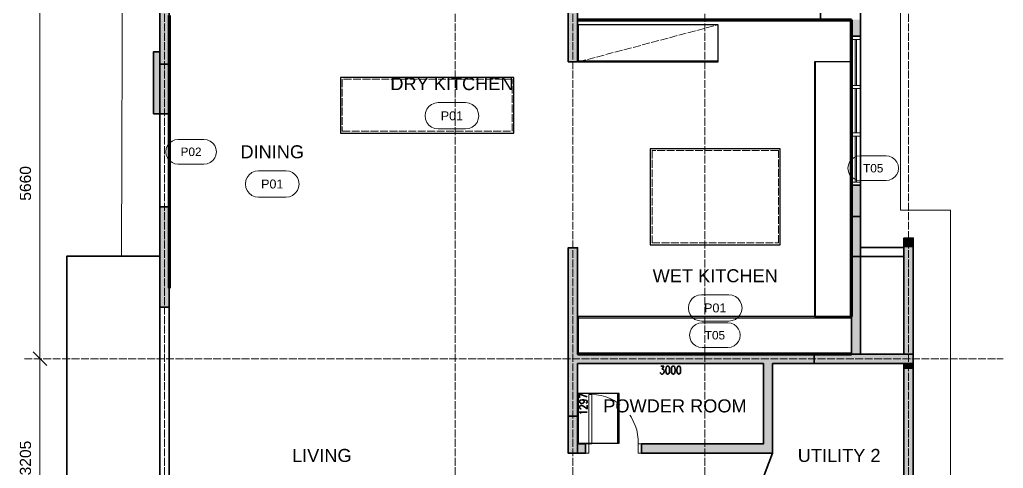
# Model space of a CAD drawing. Header units: millimetres. Extents: x 5 to 415, y 5 to 292.
# Drawn here: x 92.7 to 251.5, y 121.9 to 194.3 of the extents above; entities that cross this region are included whole.
import ezdxf
from ezdxf.enums import TextEntityAlignment as Align

# ---------------------------------------------------------------- set-up
doc = ezdxf.new("R2010")
doc.units = ezdxf.units.MM
doc.linetypes.add('DASHED', pattern=[1.524, 1.27, -0.254])
for name, color, linetype, lineweight in [('A-DOOR', 7, 'CONTINUOUS', 18), ('A-GRID', 8, 'DASHED', 13), ('A-WALL', 250, 'CONTINUOUS', 35), ('A-WALL-FILL', 250, 'CONTINUOUS', 0), ('A-WIND', 7, 'CONTINUOUS', 13), ('I-DIM', 5, 'CONTINUOUS', 13), ('I-FINISH', 6, 'CONTINUOUS', 50), ('I-JOIN', 6, 'CONTINUOUS', 25), ('I-JOIN-HIDDEN', 6, 'DASHED', 13), ('I-ROOM', 7, 'CONTINUOUS', 13), ('I-TAG', 5, 'CONTINUOUS', 13)]:
    doc.layers.add(name, color=color, linetype=linetype, lineweight=lineweight)
doc.styles.get("Standard").update_dxf_attribs({"font": 'arial.ttf'})

msp = doc.modelspace()

# ---------------------------------------------------------------- hatches: boundary and pattern name
at = {"layer": 'A-WALL-FILL', "true_color": 0x4d4d4d}
h = msp.add_hatch(color=7, dxfattribs=at)
h.dxf.hatch_style = 1
h.paths.add_polyline_path([(116.85, 200.17), (115.35, 200.17), (116.85, 189.13), (116.85, 200.17)])
h = msp.add_hatch(color=7, dxfattribs=at)
h.dxf.hatch_style = 1
h.paths.add_polyline_path([(115.35, 200.17), (116.85, 189.13), (115.35, 189.13), (115.35, 200.17)])
h = msp.add_hatch(color=7, dxfattribs=at)
h.dxf.hatch_style = 1
h.paths.add_polyline_path([(182.78, 198.53), (181.28, 198.53), (182.78, 187.53), (182.78, 198.53)])
h = msp.add_hatch(color=7, dxfattribs=at)
h.dxf.hatch_style = 1
h.paths.add_polyline_path([(181.28, 198.53), (182.78, 187.53), (181.28, 187.53), (181.28, 198.53)])
h = msp.add_hatch(color=7, dxfattribs=at)
h.dxf.hatch_style = 1
h.paths.add_polyline_path([(228.47, 194.33), (226.97, 194.33), (228.47, 191.63), (228.47, 194.33)])
h = msp.add_hatch(color=7, dxfattribs=at)
h.dxf.hatch_style = 1
h.paths.add_polyline_path([(226.97, 194.33), (228.47, 191.63), (226.97, 191.63), (226.97, 194.33)])
h = msp.add_hatch(color=7, dxfattribs=at)
h.dxf.hatch_style = 1
h.paths.add_polyline_path([(115.35, 189.13), (114.35, 189.13), (115.35, 179.13), (115.35, 189.13)])
h = msp.add_hatch(color=7, dxfattribs=at)
h.dxf.hatch_style = 1
h.paths.add_polyline_path([(114.35, 189.13), (115.35, 179.13), (114.35, 179.13), (114.35, 189.13)])
h = msp.add_hatch(color=7, dxfattribs=at)
h.dxf.hatch_style = 1
h.paths.add_polyline_path([(116.85, 189.13), (115.35, 189.13), (116.85, 179.13), (116.85, 189.13)])
h = msp.add_hatch(color=7, dxfattribs=at)
h.dxf.hatch_style = 1
h.paths.add_polyline_path([(115.35, 189.13), (116.85, 179.13), (115.35, 179.13), (115.35, 189.13)])
h = msp.add_hatch(color=7, dxfattribs=at)
h.dxf.hatch_style = 1
h.paths.add_polyline_path([(116.85, 179.13), (116.85, 187.13), (115.35, 179.13), (116.85, 179.13)])
h = msp.add_hatch(color=7, dxfattribs=at)
h.dxf.hatch_style = 1
h.paths.add_polyline_path([(116.85, 187.13), (115.35, 179.13), (115.35, 187.13), (116.85, 187.13)])
h = msp.add_hatch(color=7, dxfattribs=at)
h.dxf.hatch_style = 1
h.paths.add_polyline_path([(228.47, 167.62), (226.97, 167.62), (228.47, 162.58), (228.47, 167.62)])
h = msp.add_hatch(color=7, dxfattribs=at)
h.dxf.hatch_style = 1
h.paths.add_polyline_path([(226.97, 167.62), (228.47, 162.58), (226.97, 162.58), (226.97, 167.62)])
h = msp.add_hatch(color=7, dxfattribs=at)
h.dxf.hatch_style = 1
h.paths.add_polyline_path([(116.85, 164.12), (115.35, 164.12), (116.85, 147.92), (116.85, 164.12)])
h = msp.add_hatch(color=7, dxfattribs=at)
h.dxf.hatch_style = 1
h.paths.add_polyline_path([(115.35, 164.12), (116.85, 147.92), (115.35, 147.92), (115.35, 164.12)])
h = msp.add_hatch(color=7, dxfattribs=at)
h.dxf.hatch_style = 1
h.paths.add_polyline_path([(228.47, 162.58), (226.97, 162.58), (228.47, 156.08), (228.47, 162.58)])
h = msp.add_hatch(color=7, dxfattribs=at)
h.dxf.hatch_style = 1
h.paths.add_polyline_path([(226.97, 162.58), (228.47, 156.08), (226.97, 156.08), (226.97, 162.58)])
h = msp.add_hatch(color=7, dxfattribs=at)
h.dxf.hatch_style = 1
h.paths.add_polyline_path([(236.95, 159.08), (235.45, 159.08), (236.95, 157.58), (236.95, 159.08)])
h = msp.add_hatch(color=7, dxfattribs=at)
h.dxf.hatch_style = 1
h.paths.add_polyline_path([(235.45, 159.08), (236.95, 157.58), (235.45, 157.58), (235.45, 159.08)])
h = msp.add_hatch(color=7, dxfattribs=at)
h.dxf.hatch_style = 1
h.paths.add_polyline_path([(182.78, 157.52), (181.28, 157.52), (182.78, 151.82), (182.78, 157.52)])
h = msp.add_hatch(color=7, dxfattribs=at)
h.dxf.hatch_style = 1
h.paths.add_polyline_path([(181.28, 157.52), (182.78, 151.82), (181.28, 151.82), (181.28, 157.52)])
h = msp.add_hatch(color=7, dxfattribs=at)
h.dxf.hatch_style = 1
h.paths.add_polyline_path([(236.95, 157.58), (235.45, 157.58), (236.95, 140.32), (236.95, 157.58)])
h = msp.add_hatch(color=7, dxfattribs=at)
h.dxf.hatch_style = 1
h.paths.add_polyline_path([(235.45, 157.58), (236.95, 140.32), (235.45, 140.32), (235.45, 157.58)])
h = msp.add_hatch(color=7, dxfattribs=at)
h.dxf.hatch_style = 1
h.paths.add_polyline_path([(228.47, 156.08), (226.97, 156.08), (228.47, 140.32), (228.47, 156.08)])
h = msp.add_hatch(color=7, dxfattribs=at)
h.dxf.hatch_style = 1
h.paths.add_polyline_path([(226.97, 156.08), (228.47, 140.32), (226.97, 140.32), (226.97, 156.08)])
h = msp.add_hatch(color=7, dxfattribs=at)
h.dxf.hatch_style = 1
h.paths.add_polyline_path([(182.78, 151.82), (181.28, 151.82), (182.78, 140.3), (182.78, 151.82)])
h = msp.add_hatch(color=7, dxfattribs=at)
h.dxf.hatch_style = 1
h.paths.add_polyline_path([(181.28, 151.82), (182.78, 140.3), (181.28, 140.3), (181.28, 151.82)])
h = msp.add_hatch(color=7, dxfattribs=at)
h.dxf.hatch_style = 1
h.paths.add_polyline_path([(236.95, 140.3), (181.28, 140.3), (236.95, 138.82), (236.95, 140.3)])
h = msp.add_hatch(color=7, dxfattribs=at)
h.dxf.hatch_style = 1
h.paths.add_polyline_path([(181.28, 140.3), (236.95, 138.82), (181.28, 138.82), (181.28, 140.3)])
h = msp.add_hatch(color=7, dxfattribs=at)
h.dxf.hatch_style = 1
h.paths.add_polyline_path([(236.95, 140.32), (220.95, 140.32), (236.95, 138.82), (236.95, 140.32)])
h = msp.add_hatch(color=7, dxfattribs=at)
h.dxf.hatch_style = 1
h.paths.add_polyline_path([(220.95, 140.32), (236.95, 138.82), (220.95, 138.82), (220.95, 140.32)])
h = msp.add_hatch(color=7, dxfattribs=at)
h.dxf.hatch_style = 1
h.paths.add_polyline_path([(236.95, 140.32), (226.97, 140.32), (236.95, 140.3), (236.95, 140.32)])
h = msp.add_hatch(color=7, dxfattribs=at)
h.dxf.hatch_style = 1
h.paths.add_polyline_path([(226.97, 140.32), (236.95, 140.3), (226.97, 140.3), (226.97, 140.32)])
h = msp.add_hatch(color=7, dxfattribs=at)
h.dxf.hatch_style = 1
h.paths.add_polyline_path([(182.78, 138.82), (181.28, 138.82), (182.78, 125.86), (182.78, 138.82)])
h = msp.add_hatch(color=7, dxfattribs=at)
h.dxf.hatch_style = 1
h.paths.add_polyline_path([(181.28, 138.82), (182.78, 125.86), (181.28, 125.86), (181.28, 138.82)])
h = msp.add_hatch(color=7, dxfattribs=at)
h.dxf.hatch_style = 1
h.paths.add_polyline_path([(214.27, 138.82), (212.77, 138.82), (214.27, 125.86), (214.27, 138.82)])
h = msp.add_hatch(color=7, dxfattribs=at)
h.dxf.hatch_style = 1
h.paths.add_polyline_path([(212.77, 138.82), (214.27, 125.86), (212.77, 125.86), (212.77, 138.82)])
h = msp.add_hatch(color=7, dxfattribs=at)
h.dxf.hatch_style = 1
h.paths.add_polyline_path([(236.95, 138.82), (235.45, 138.82), (236.95, 138.06), (236.95, 138.82)])
h = msp.add_hatch(color=7, dxfattribs=at)
h.dxf.hatch_style = 1
h.paths.add_polyline_path([(235.45, 138.82), (236.95, 138.06), (235.45, 138.06), (235.45, 138.82)])
h = msp.add_hatch(color=7, dxfattribs=at)
h.dxf.hatch_style = 1
h.paths.add_polyline_path([(236.95, 138.06), (235.45, 138.06), (236.95, 111.39), (236.95, 138.06)])
h = msp.add_hatch(color=7, dxfattribs=at)
h.dxf.hatch_style = 1
h.paths.add_polyline_path([(235.45, 138.06), (236.95, 111.39), (235.45, 111.39), (235.45, 138.06)])
h = msp.add_hatch(color=7, dxfattribs=at)
h.dxf.hatch_style = 1
h.paths.add_polyline_path([(181.28, 124.36), (182.78, 124.36), (181.28, 130.36), (181.28, 124.36)])
h = msp.add_hatch(color=7, dxfattribs=at)
h.dxf.hatch_style = 1
h.paths.add_polyline_path([(182.78, 124.36), (181.28, 130.36), (182.78, 130.36), (182.78, 124.36)])
h = msp.add_hatch(color=7, dxfattribs=at)
h.dxf.hatch_style = 1
h.paths.add_polyline_path([(184.08, 125.86), (181.28, 125.86), (184.08, 124.36), (184.08, 125.86)])
h = msp.add_hatch(color=7, dxfattribs=at)
h.dxf.hatch_style = 1
h.paths.add_polyline_path([(181.28, 125.86), (184.08, 124.36), (181.28, 124.36), (181.28, 125.86)])
h = msp.add_hatch(color=7, dxfattribs=at)
h.dxf.hatch_style = 1
h.paths.add_polyline_path([(214.27, 125.86), (193.08, 125.86), (214.27, 124.36), (214.27, 125.86)])
h = msp.add_hatch(color=7, dxfattribs=at)
h.dxf.hatch_style = 1
h.paths.add_polyline_path([(193.08, 125.86), (214.27, 124.36), (193.08, 124.36), (193.08, 125.86)])

# ---------------------------------------------------------------- linework, layer by layer
at = {"layer": 'A-DOOR'}
for points in [[(228.47, 191.63), (228.47, 167.62), (226.97, 167.62), (226.97, 191.63), (228.47, 191.63)], [(228.47, 191.13), (228.47, 191.63), (226.97, 191.63), (226.97, 191.13), (228.47, 191.13)], [(227.61, 183.71), (227.61, 191.13)], [(227.81, 183.71), (227.81, 191.13)], [(228.47, 183.21), (228.47, 183.71), (226.97, 183.71), (226.97, 183.21), (228.47, 183.21)], [(227.61, 176.04), (227.61, 183.21)], [(227.81, 176.04), (227.81, 183.21)], [(228.47, 175.54), (228.47, 176.04), (226.97, 176.04), (226.97, 175.54), (228.47, 175.54)], [(227.61, 168.12), (227.61, 175.54)], [(227.81, 168.12), (227.81, 175.54)], [(228.47, 167.62), (228.47, 168.12), (226.97, 168.12), (226.97, 167.62), (228.47, 167.62)], [(184.58, 125.86), (185.08, 125.86), (185.08, 133.86), (184.58, 133.86), (184.58, 125.86)], [(189.6, 132.22), (189.34, 132.42), (188.7, 132.84), (188.02, 133.18), (187.32, 133.46), (186.58, 133.66), (185.84, 133.8), (185.08, 133.86)], [(192.58, 125.86), (192.56, 126.62), (192.48, 127.38), (192.32, 128.12), (192.1, 128.84), (191.78, 129.54), (191.42, 130.22), (191.24, 130.48)], [(184.08, 124.36), (184.58, 124.36), (184.58, 125.86), (184.08, 125.86), (184.08, 124.36)], [(192.58, 124.36), (193.08, 124.36), (193.08, 125.86), (192.58, 125.86), (192.58, 124.36)]]:
    msp.add_lwpolyline(points, dxfattribs=at)
at = {"layer": 'A-GRID'}
for p, q in [((116.1, 37), (116.1, 272)), ((163.04, 37), (163.04, 272)), ((182.04, 37), (182.04, 272)), ((203.34, 37), (203.34, 272)), ((236.2, 37), (236.2, 272)), ((93.5, 139.6), (251.5, 139.6))]:
    msp.add_line(p, q, dxfattribs=at)
at = {"layer": 'A-WALL'}
for points in [[(226.97, 209.73), (226.97, 199.63), (221.97, 199.63), (221.97, 195.83), (221.97, 194.33), (226.97, 194.33), (226.97, 191.63), (228.47, 191.63), (228.47, 209.73), (226.97, 209.73)], [(115.35, 179.13), (116.85, 179.13), (116.85, 200.17), (125.85, 200.17), (125.85, 203.67), (115.35, 203.67), (115.35, 179.13), (116.85, 179.13)], [(181.28, 195.43), (181.28, 187.53), (182.78, 187.53), (182.78, 194.33), (182.78, 196.93)], [(182.78, 189.33), (182.78, 194.33)], [(226.97, 191.63), (228.47, 191.63), (228.47, 167.62), (226.97, 167.62), (226.97, 191.63)], [(115.35, 179.13), (115.35, 189.13), (114.35, 189.13), (114.35, 179.13), (115.35, 179.13)], [(116.85, 187.13), (116.85, 179.13), (115.35, 179.13), (115.35, 187.13), (116.85, 187.13)], [(115.35, 164.12), (116.85, 164.12), (116.85, 179.13), (115.35, 179.13), (115.35, 164.12)], [(235.45, 157.58), (235.45, 159.08), (236.95, 159.08), (236.95, 138.06), (235.45, 138.06), (235.45, 138.82), (214.27, 138.82), (214.27, 124.36), (212.77, 124.36), (193.08, 124.36), (193.08, 125.86), (212.77, 125.86), (212.77, 138.82), (182.78, 138.82), (182.78, 125.86), (184.08, 125.86), (184.08, 124.36), (181.28, 124.36), (181.28, 157.52), (182.78, 157.52), (182.78, 151.82), (182.78, 140.3), (226.97, 140.3), (226.97, 167.62)], [(228.47, 157.58), (228.47, 167.62)], [(116.85, 147.92), (115.35, 147.92), (115.35, 164.12), (116.85, 164.12), (116.85, 147.92)], [(228.47, 162.58), (228.47, 156.08), (226.97, 156.08), (226.97, 162.58), (228.47, 162.58)], [(235.45, 157.58), (228.47, 157.58), (228.47, 140.32), (235.45, 140.32), (235.45, 157.58)], [(228.47, 156.08), (235.45, 156.08), (235.45, 157.58), (228.47, 157.58), (228.47, 156.08)], [(100.35, 107.89), (115.35, 107.89), (115.35, 156.18), (100.35, 156.18), (100.35, 107.89)], [(116.85, 116.13), (115.35, 116.13), (115.35, 147.92), (116.85, 147.92), (116.85, 116.13)], [(236.95, 140.32), (220.95, 140.32), (220.95, 138.82), (236.95, 138.82), (236.95, 140.32)], [(196.22, 138.4), (196.7, 138.4), (196.44, 137.92), (196.58, 137.92), (196.66, 137.86), (196.7, 137.8), (196.74, 137.62), (196.74, 137.5), (196.7, 137.32), (196.62, 137.2), (196.48, 137.14), (196.34, 137.14), (196.22, 137.2), (196.16, 137.26), (196.12, 137.38)], [(197.28, 138.4), (197.16, 138.34), (197.06, 138.16), (197.02, 137.86), (197.02, 137.68), (197.06, 137.38), (197.16, 137.2), (197.28, 137.14), (197.38, 137.14), (197.5, 137.2), (197.6, 137.38), (197.64, 137.68), (197.64, 137.86), (197.6, 138.16), (197.5, 138.34), (197.38, 138.4), (197.28, 138.4)], [(198.18, 138.4), (198.04, 138.34), (197.96, 138.16), (197.92, 137.86), (197.92, 137.68), (197.96, 137.38), (198.04, 137.2), (198.18, 137.14), (198.26, 137.14), (198.4, 137.2), (198.5, 137.38), (198.54, 137.68), (198.54, 137.86), (198.5, 138.16), (198.4, 138.34), (198.26, 138.4), (198.18, 138.4)], [(199.08, 138.4), (198.94, 138.34), (198.84, 138.16), (198.8, 137.86), (198.8, 137.68), (198.84, 137.38), (198.94, 137.2), (199.08, 137.14), (199.16, 137.14), (199.3, 137.2), (199.38, 137.38), (199.42, 137.68), (199.42, 137.86), (199.38, 138.16), (199.3, 138.34), (199.16, 138.4), (199.08, 138.4)], [(235.45, 100.89), (235.45, 106.79), (234.15, 106.79), (234.15, 108.29), (235.45, 108.29), (235.45, 138.06), (236.95, 138.06), (236.95, 100.89), (235.45, 100.89)], [(183.08, 133.28), (183.08, 133.9), (184.32, 133.46)], [(183.5, 132.96), (183.68, 132.92), (183.8, 132.84), (183.86, 132.7), (183.86, 132.66), (183.8, 132.52), (183.68, 132.44), (183.5, 132.38), (183.44, 132.38), (183.26, 132.44), (183.14, 132.52), (183.08, 132.66), (183.08, 132.7), (183.14, 132.84), (183.26, 132.92), (183.5, 132.96), (183.8, 132.96), (184.08, 132.92), (184.26, 132.84), (184.32, 132.7), (184.32, 132.6), (184.26, 132.48), (184.14, 132.44)], [(183.38, 131.54), (183.32, 131.54), (183.2, 131.58), (183.14, 131.62), (183.08, 131.72), (183.08, 131.9), (183.14, 131.98), (183.2, 132.02), (183.32, 132.08), (183.44, 132.08), (183.56, 132.02), (183.74, 131.94), (184.32, 131.5), (184.32, 132.12)], [(181.28, 124.36), (181.28, 130.36), (182.78, 130.36), (182.78, 124.36), (181.28, 124.36)], [(183.32, 130.78), (183.26, 130.86), (183.08, 131), (184.32, 131)], [(208.81, 108.29), (211.37, 116.76), (212.09, 116.74), (210.99, 117.7), (211.71, 117.68), (214.27, 124.36)]]:
    msp.add_lwpolyline(points, dxfattribs=at)
at = {"layer": 'A-WIND'}
for points in [[(118.35, 244.64), (118.35, 206.67), (115.35, 206.67), (109.35, 206.67), (109.17, 156.18), (115.35, 156.18)], [(236.95, 111.39), (242.95, 111.39), (242.95, 157.58), (242.95, 163.58), (234.91, 163.58), (234.91, 209.47), (228.47, 209.47)], [(182.78, 198.53), (182.78, 187.53), (181.28, 187.53), (181.28, 198.53), (182.78, 198.53)]]:
    msp.add_lwpolyline(points, dxfattribs=at)
at = {"layer": 'I-DIM'}
for p, q in [((96, 138.1), (96, 197.7)), ((97.1, 138.5), (94.9, 140.7)), ((97.1, 138.5), (94.9, 140.7)), ((96, 106.05), (96, 141.1))]:
    msp.add_line(p, q, dxfattribs=at)
at = {"layer": 'I-FINISH', "color": 6, "lineweight": 70}
msp.add_line((116.9, 151), (116.9, 195), dxfattribs=at)
at = {"layer": 'I-FINISH', "color": 1, "lineweight": 70}
for p, q in [((182.9, 194.3), (227, 194.3)), ((227, 146.4), (227, 194.3)), ((182.9, 140.4), (227, 140.4))]:
    msp.add_line(p, q, dxfattribs=at)
at = {"layer": 'I-JOIN'}
for p, q in [((182.9, 187.7), (205.5, 187.7)), ((221.2, 146.4), (221.2, 187.5)), ((182.9, 146.2), (227, 146.2)), ((189.3, 126), (189.3, 134))]:
    msp.add_line(p, q, dxfattribs=at)
for points in [[(182.9, 187.5), (205.5, 187.5), (205.5, 193.5), (182.9, 193.5)], [(221, 146.4), (227, 146.4), (227, 187.5), (221, 187.5)], [(144.5, 176), (172.5, 176), (172.5, 185), (144.5, 185)], [(194.5, 158), (215.5, 158), (215.5, 173.5), (194.5, 173.5)], [(182.9, 140.4), (227, 140.4), (227, 146.4), (182.9, 146.4)], [(182.9, 126), (189.5, 126), (189.5, 134), (182.9, 134)]]:
    msp.add_lwpolyline(points, close=True, dxfattribs=at)
at = {"layer": 'I-JOIN-HIDDEN'}
msp.add_line((182.9, 187.5), (205.5, 193.5), dxfattribs=at)
for points in [[(144.8, 176.3), (172.2, 176.3), (172.2, 184.7), (144.8, 184.7)], [(194.8, 158.3), (215.2, 158.3), (215.2, 173.2), (194.8, 173.2)]]:
    msp.add_lwpolyline(points, close=True, dxfattribs=at)
at = {"layer": 'I-TAG'}
for points in [[(160.29, 180.93), (159.74, 180.85), (159.23, 180.64), (158.79, 180.3), (158.45, 179.86), (158.24, 179.35), (158.16, 178.8), (158.24, 178.25), (158.45, 177.74), (158.79, 177.3), (159.23, 176.96), (159.74, 176.75), (160.29, 176.68), (164.71, 176.68), (165.26, 176.75), (165.77, 176.96), (166.21, 177.3), (166.55, 177.74), (166.76, 178.25), (166.84, 178.8), (166.76, 179.35), (166.55, 179.86), (166.21, 180.3), (165.77, 180.64), (165.26, 180.85), (164.71, 180.93)], [(118.32, 175), (117.8, 174.93), (117.32, 174.73), (116.91, 174.41), (116.59, 174), (116.39, 173.52), (116.32, 173), (116.39, 172.48), (116.59, 172), (116.91, 171.59), (117.32, 171.27), (117.8, 171.07), (118.32, 171), (122.48, 171), (123, 171.07), (123.48, 171.27), (123.89, 171.59), (124.21, 172), (124.41, 172.48), (124.48, 173), (124.41, 173.52), (124.21, 174), (123.89, 174.41), (123.48, 174.73), (123, 174.93), (122.48, 175)], [(228.42, 172.35), (227.9, 172.28), (227.42, 172.08), (227.01, 171.76), (226.69, 171.35), (226.49, 170.87), (226.42, 170.35), (226.49, 169.83), (226.69, 169.35), (227.01, 168.94), (227.42, 168.62), (227.9, 168.42), (228.42, 168.35), (232.58, 168.35), (233.1, 168.42), (233.58, 168.62), (233.99, 168.94), (234.31, 169.35), (234.51, 169.83), (234.58, 170.35), (234.51, 170.87), (234.31, 171.35), (233.99, 171.76), (233.58, 172.08), (233.1, 172.28), (232.58, 172.35)], [(131.29, 169.93), (130.74, 169.85), (130.23, 169.64), (129.79, 169.3), (129.45, 168.86), (129.24, 168.35), (129.16, 167.8), (129.24, 167.25), (129.45, 166.74), (129.79, 166.3), (130.23, 165.96), (130.74, 165.75), (131.29, 165.68), (135.71, 165.68), (136.26, 165.75), (136.77, 165.96), (137.21, 166.3), (137.55, 166.74), (137.76, 167.25), (137.84, 167.8), (137.76, 168.35), (137.55, 168.86), (137.21, 169.3), (136.77, 169.64), (136.26, 169.85), (135.71, 169.93)], [(202.79, 149.93), (202.24, 149.85), (201.73, 149.64), (201.29, 149.3), (200.95, 148.86), (200.74, 148.35), (200.66, 147.8), (200.74, 147.25), (200.95, 146.74), (201.29, 146.3), (201.73, 145.96), (202.24, 145.75), (202.79, 145.68), (207.21, 145.68), (207.76, 145.75), (208.27, 145.96), (208.71, 146.3), (209.05, 146.74), (209.26, 147.25), (209.34, 147.8), (209.26, 148.35), (209.05, 148.86), (208.71, 149.3), (208.27, 149.64), (207.76, 149.85), (207.21, 149.93)], [(202.87, 145.4), (202.35, 145.33), (201.87, 145.13), (201.46, 144.81), (201.14, 144.4), (200.94, 143.92), (200.87, 143.4), (200.94, 142.88), (201.14, 142.4), (201.46, 141.99), (201.87, 141.67), (202.35, 141.47), (202.87, 141.4), (207.03, 141.4), (207.55, 141.47), (208.03, 141.67), (208.44, 141.99), (208.76, 142.4), (208.96, 142.88), (209.03, 143.4), (208.96, 143.92), (208.76, 144.4), (208.44, 144.81), (208.03, 145.13), (207.55, 145.33), (207.03, 145.4)]]:
    msp.add_lwpolyline(points, close=True, dxfattribs=at)

# ---------------------------------------------------------------- texts
at = {"layer": 'I-DIM'}
for s, p in [('5660', (95.1, 167.9)), ('3205', (95.1, 123.58))]:
    msp.add_text(s, height=1.8, rotation=90, dxfattribs=at).set_placement(p, align=Align.BOTTOM_CENTER)
at = {"layer": 'I-ROOM'}
for s, p in [('DRY KITCHEN', (162.5, 184)), ('DINING', (133.5, 173)), ('WET KITCHEN', (205, 153)), ('POWDER ROOM', (198.5, 132)), ('LIVING', (141.5, 124)), ('UTILITY 2', (225, 124))]:
    msp.add_text(s, height=2.1, dxfattribs=at).set_placement(p, align=Align.MIDDLE_CENTER)
at = {"layer": 'I-TAG'}
for s, height, p in [('P01', 1.445, (162.5, 178.8)), ('P02', 1.36, (120.4, 173)), ('T05', 1.36, (230.5, 170.35)), ('P01', 1.445, (133.5, 167.8)), ('P01', 1.445, (205, 147.8)), ('T05', 1.36, (204.95, 143.4))]:
    msp.add_text(s, height=height, dxfattribs=at).set_placement(p, align=Align.MIDDLE_CENTER)

doc.saveas('drawing.dxf')
